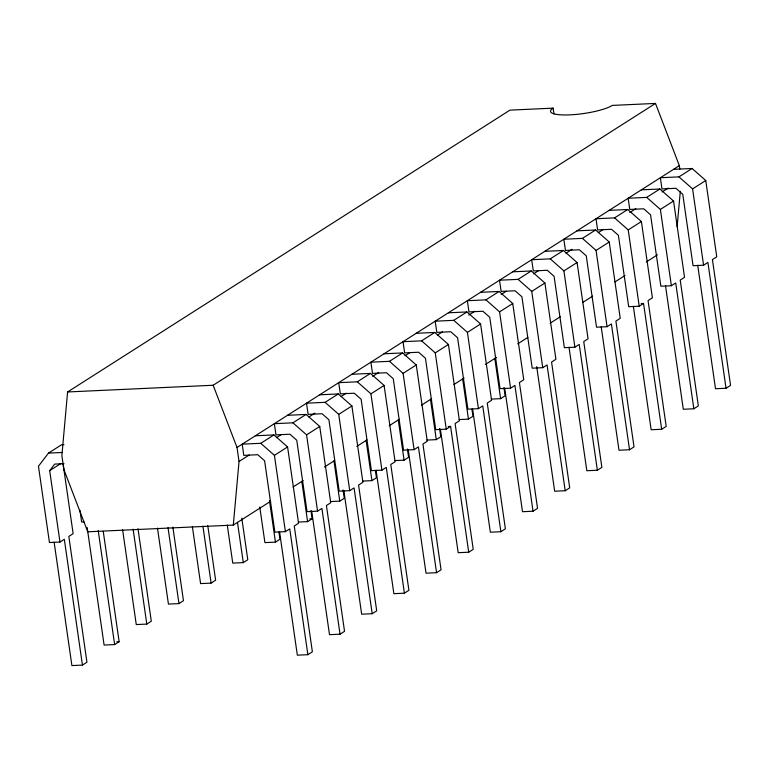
<?xml version="1.0" encoding="UTF-8"?>
<svg xmlns="http://www.w3.org/2000/svg" width="769" height="769" viewBox="0 0 769 769"><rect width="100%" height="100%" fill="white"/><g stroke="black" fill="none" stroke-linecap="round" stroke-linejoin="round"><path stroke-width="1.15" d="M679.844 169.142L679.344 165.643L655.486 103.421L612.287 105.411A32.5 6.815 -8.2 0 1 570.05 114.85A32.5 6.815 -8.2 0 1 553.122 108.141L509.934 110.14L67.595 391.969L61.876 455.556L63.894 469.58L87.753 531.802L233.305 525.083L270.755 501.215M233.305 525.083L239.034 461.496L237.015 447.471L213.157 385.25L67.595 391.969M677.124 226.768L680.305 191.443M63.962 444.617L61.635 444.722L48.466 453.114L38.45 466.235L49.447 542.539L59.972 542.049L64.308 539.29L82.437 665.098L71.901 665.579L54.118 542.155M59.972 542.049L49.687 470.657L54.695 464.092L64.01 463.659M49.687 470.657L60.828 463.553M213.157 385.25L655.486 103.421M237.015 447.471L679.344 165.643M307.869 654.688L289.74 528.889L285.414 531.648L274.879 532.129L264.594 460.737L257.769 454.719L243.802 455.363L242.187 444.165L260.768 443.309L273.937 434.918L287.587 446.952L298.583 523.256L294.248 526.015L312.377 651.814L307.869 654.688L297.343 655.178L279.551 531.744M340.033 634.204L321.903 508.396L317.568 511.154L307.042 511.645L296.757 440.243L289.932 434.225L275.965 434.87L274.35 423.681L292.931 422.815L306.1 414.433L319.75 426.468L330.737 502.763L326.412 505.521L344.541 631.33L340.033 634.204L329.497 634.685L311.714 511.25M372.196 613.71L354.067 487.902L349.732 490.66L339.196 491.151L328.911 419.759L322.086 413.741L308.129 414.385L306.514 403.187L325.095 402.331L338.264 393.939L351.904 405.974L362.901 482.269L358.575 485.037L376.704 610.836L372.196 613.71L361.661 614.191L343.878 490.766M404.398 593.187L386.269 467.389L381.933 470.147L371.408 470.628L361.113 399.236L354.298 393.219L340.331 393.863L338.716 382.664L357.297 381.808L370.466 373.417L384.106 385.452L395.103 461.756L390.777 464.514L408.906 590.313L404.398 593.187L393.863 593.678L376.079 470.244M436.552 572.703L418.423 446.895L414.097 449.654L403.562 450.144L393.276 378.742L386.451 372.725L372.494 373.378L370.879 362.18L389.46 361.324L402.62 352.933L416.269 364.967L427.266 441.262L422.931 444.021L441.06 569.829L436.552 572.703L426.026 573.184L408.233 449.759M468.715 552.209L450.586 426.401L446.26 429.16L435.725 429.65L425.44 358.258L418.615 352.24L404.648 352.884L403.033 341.686L421.614 340.83L434.783 332.439L448.433 344.474L459.429 420.778L455.094 423.536L473.223 549.335L468.715 552.209L458.18 552.69L440.397 429.265M500.879 531.715L482.749 405.917L478.414 408.675L467.888 409.156L457.593 337.764L450.778 331.747L436.811 332.391L435.196 321.192L453.777 320.337L466.946 311.945L480.587 323.98L491.583 400.284L487.258 403.043L505.387 528.841L500.879 531.715L490.343 532.206L472.56 408.772M533.032 511.222L514.913 385.423L510.578 388.182L500.042 388.672L489.757 317.27L482.932 311.253L468.975 311.897L467.36 300.708L485.941 299.843L499.1 291.461L512.75 303.495L523.747 379.79L519.411 382.549L537.541 508.357L533.032 511.222L522.507 511.712L504.714 388.278M565.196 490.737L547.067 364.929L542.741 367.688L532.206 368.178L521.92 296.786L515.095 290.769L501.128 291.413L499.514 280.214L518.095 279.358L531.264 270.967L544.913 283.002L555.91 359.296L551.575 362.055L569.704 487.863L565.196 490.737L554.67 491.218L536.704 366.602M597.359 470.244L579.23 344.445L574.895 347.204L564.369 347.684L554.074 276.292L547.259 270.275L533.292 270.919L531.677 259.72L550.258 258.865L563.427 250.473L577.077 262.508L588.064 338.812L583.738 341.571L601.867 467.369L597.359 470.244L586.824 470.734L569.041 347.3M629.523 449.75L611.393 323.951L607.058 326.71L596.523 327.19L586.238 255.798L579.413 249.781L565.455 250.425L563.84 239.236L582.421 238.371L595.581 229.989L609.231 242.014L620.227 318.318L615.902 321.077L634.021 446.885L629.523 449.75L618.987 450.24L601.204 326.806M661.676 429.265L643.547 303.457L639.222 306.216L628.686 306.706L618.401 235.314L611.576 229.297L597.609 229.941L595.994 218.742L614.575 217.887L627.744 209.495L641.394 221.53L652.391 297.824L648.056 300.583L666.185 426.391L661.676 429.265L651.151 429.746L633.358 306.322M693.84 408.772L675.711 282.963L671.375 285.722L660.85 286.212L650.564 214.82L643.74 208.803L629.773 209.447L628.158 198.248L646.739 197.393L659.908 189.001L673.557 201.036L684.545 277.34L680.219 280.099L698.348 405.897L693.84 408.772L683.305 409.262L665.521 285.828M726.042 388.249L707.913 262.45L703.587 265.209L693.052 265.69L682.766 194.297L675.941 188.28L661.974 188.924L660.36 177.735L678.94 176.87L692.11 168.488L705.759 180.523L716.756 256.817L712.421 259.576L730.55 385.384L726.042 388.249L715.506 388.739L697.723 265.305M239.034 461.496L249.156 455.046M276.484 437.638L281.55 434.408M308.878 417L314.954 413.126M341.263 396.362L346.329 393.132M372.648 376.368L378.713 372.494M405.032 355.73L410.098 352.5M437.426 335.092L442.483 331.862M468.802 315.098L474.877 311.234M501.196 294.46L506.252 291.24M533.58 273.822L538.646 270.601M565.974 253.184L572.049 249.319M598.359 232.546L603.425 229.325M629.744 212.552L635.819 208.687M662.128 191.923L668.203 188.049M285.414 531.648L274.418 455.344L287.587 446.952M317.568 511.154L306.581 434.85L319.75 426.468M349.732 490.66L338.735 414.366L351.904 405.974M381.933 470.147L370.946 393.843L384.106 385.452M414.097 449.654L403.1 373.349L416.269 364.967M446.26 429.16L435.264 352.865L448.433 344.474M478.414 408.675L467.427 332.371L480.587 323.98M510.578 388.182L499.581 311.878L512.75 303.495M542.741 367.688L531.744 291.393L544.913 283.002M574.895 347.204L563.908 270.899L577.077 262.508M607.058 326.71L596.062 250.406L609.231 242.014M639.222 306.216L628.225 229.921L641.394 221.53M671.375 285.722L660.388 209.428L673.557 201.036M703.587 265.209L692.59 188.905L705.759 180.523M293.027 487.027L303.149 480.577M324.403 467.033L334.525 460.593M356.797 446.404L366.919 439.955M389.181 425.766L399.303 419.316M421.575 405.128L431.697 398.678M453.97 384.49L464.092 378.04M485.345 364.496L496.476 357.402M517.729 343.858L527.851 337.408M550.123 323.22L560.245 316.77M582.518 302.582L592.639 296.132M614.902 281.944L625.024 275.494M646.277 261.95L657.418 254.856M82.437 665.098L86.945 662.224L68.816 536.416L73.142 533.657L63.029 463.438M87.176 527.563L104.103 645.066L114.639 644.576L119.147 641.702L103.238 531.331M122.588 529.63L136.267 624.572L146.802 624.082L151.31 621.217L137.968 528.639M157.482 528.12L168.43 604.078L178.956 603.598L183.464 600.724L172.862 527.14M192.375 526.621L200.584 583.594L211.119 583.104L215.628 580.23L207.765 525.64M227.278 525.121L232.747 563.1L243.283 562.61L247.791 559.736L241.802 518.2M259.778 507.002L264.911 542.606L275.446 542.126L279.945 539.252L278.926 532.129M298.237 522.064L307.6 521.632L312.108 518.758L310.916 510.453M330.401 501.571L339.763 501.138L344.272 498.264L343.07 489.959M362.564 481.077L371.927 480.644L376.426 477.78L375.407 470.657M394.718 460.593L404.081 460.16L408.589 457.286L407.397 448.981M426.92 440.07L436.283 439.637L440.791 436.763L439.599 428.458M459.083 419.576L468.446 419.153L472.954 416.279L471.926 409.156M491.247 399.092L500.609 398.659L505.118 395.785L503.916 387.48M673.529 169.343L692.11 168.488M641.327 189.856L659.908 189.001M609.163 210.35L627.744 209.495M577.01 230.844L595.581 229.989M544.846 251.328L563.427 250.473M512.683 271.822L531.264 270.967M480.529 292.316L499.1 291.461M641.211 303.563L643.547 303.457M448.365 312.81L466.946 311.945M416.202 333.294L434.783 332.439M384.048 353.788L402.62 352.933M351.885 374.282L370.466 373.417M319.683 394.795L338.264 393.939M287.519 415.289L306.1 414.433M448.25 426.516L450.586 426.401M255.356 435.783L273.937 434.918M48.466 453.114L62.404 452.47M83.984 521.911L81.649 522.016L79.957 510.28M309.772 518.864L312.108 518.758M116.811 641.817L119.147 641.702M678.94 176.87L692.59 188.905M646.739 197.393L660.388 209.428M614.575 217.887L628.225 229.921M582.421 238.371L596.062 250.406M550.258 258.865L563.908 270.899M518.095 279.358L531.744 291.393M485.941 299.843L499.581 311.878M453.777 320.337L467.427 332.371M421.614 340.83L435.264 352.865M389.46 361.324L403.1 373.349M357.297 381.808L370.946 393.843M325.095 402.331L338.735 414.366M292.931 422.815L306.581 434.85M260.768 443.309L274.418 455.344M553.122 108.141L553.959 113.966M494.794 358.306L500.609 398.659M462.63 378.8L468.446 419.153M430.467 399.284L436.283 439.637M398.265 419.807L404.081 460.16M366.111 440.301L371.927 480.644M333.948 460.785L339.763 501.138M301.784 481.279L307.6 521.632M269.458 500.581L275.446 542.126M237.467 522.257L243.283 562.61M202.91 526.14L211.119 583.104M168.017 527.64L178.956 603.598M133.114 529.139L146.802 624.082M98.221 530.639L114.639 644.576"/></g></svg>
